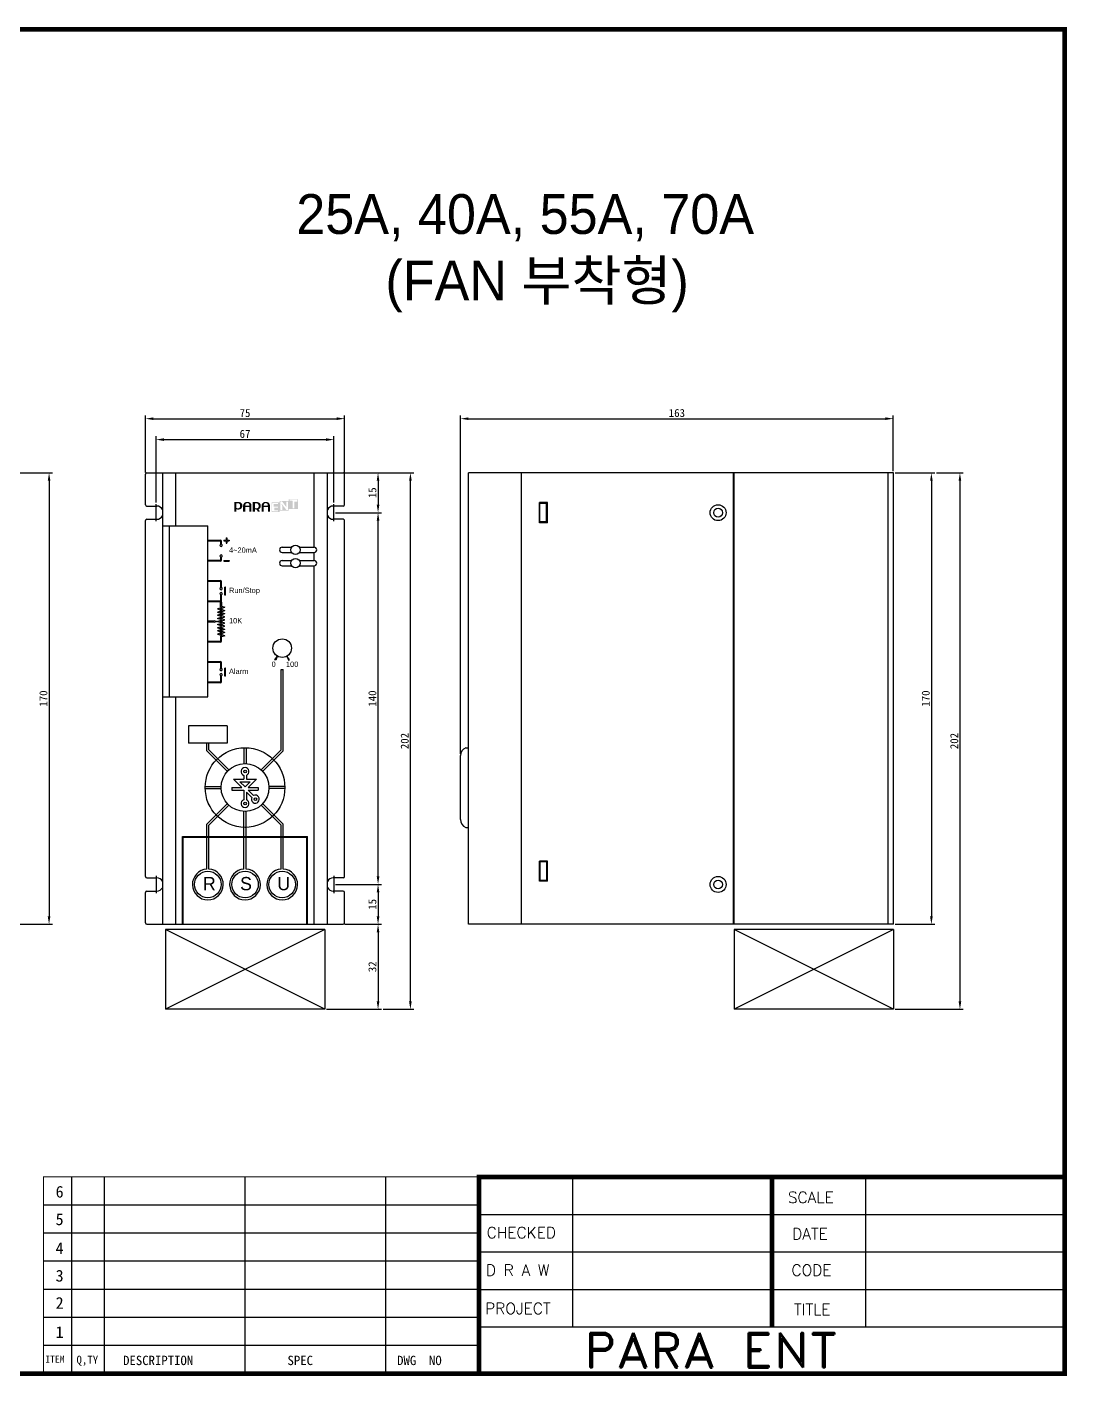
# Model space of a CAD drawing. Header units: millimetres. Extents: x 1726 to 2451, y 843 to 1351.
# Drawn here: x 2059 to 2451, y 843 to 1351 of the extents above; entities that cross this region are included whole.
import ezdxf

# ---------------------------------------------------------------- set-up
doc = ezdxf.new("R2010")
doc.units = ezdxf.units.MM
doc.layers.add('방열판', color=7, linetype='Continuous')
doc.layers.add('팬', color=7, linetype='Continuous')
doc.styles.add('ROMAND', font='romand', dxfattribs={"width": 1.1, "height": 8})
doc.styles.add('ROMANS', font='romans', dxfattribs={"height": 3})
doc.dimstyles.new('ISO-25', dxfattribs={"dimtxt": 3, "dimasz": 3, "dimexe": 1.25, "dimexo": 0.625, "dimtad": 1, "dimdec": 3, "dimtxsty": 'Standard', "dimcen": 2.5, "dimclrd": 6, "dimclre": 6, "dimclrt": 1, "dimazin": 0, "dimtfac": 1, "dimtdec": 3, "dimtmove": 0, "dimatfit": 3, "dimfxl": 1.25, "dimarcsym": 0})

# ---------------------------------------------------------------- blocks, each defined once
blk = doc.blocks.new('*D7')
at = {"color": 6, "lineweight": -2, "transparency": 16777216}
for p, q in [((2053.86, 1183.01), (2068.81, 1183.01)), ((2067.56, 1180.01), (2067.56, 1016.01)), ((2053.86, 1013.01), (2068.81, 1013.01))]:
    blk.add_line(p, q, dxfattribs=at)
at = {"color": 6, "transparency": 16777216}
for points in [[(2067.06, 1180.01), (2068.06, 1180.01), (2067.56, 1183.01)], [(2067.06, 1016.01), (2068.06, 1016.01), (2067.56, 1013.01)]]:
    blk.add_solid(points, dxfattribs=at)
at = {"layer": 'Defpoints', "color": 0, "transparency": 16777216}
for p in [(2053.23, 1183.01), (2053.23, 1013.01), (2067.56, 1013.01)]:
    blk.add_point(p, dxfattribs=at)
at = {"color": 1, "transparency": 16777216, "insert": (2065.44, 1098.01), "char_height": 3, "attachment_point": 5, "rotation": 90}
blk.add_mtext('170', dxfattribs=at)
blk = doc.blocks.new('*D28')
at = {"color": 6, "lineweight": -2, "transparency": 16777216}
for p, q in [((2107.85, 1171.89), (2107.85, 1196.78)), ((2110.85, 1195.53), (2171.85, 1195.53)), ((2174.85, 1171.89), (2174.85, 1196.78))]:
    blk.add_line(p, q, dxfattribs=at)
at = {"color": 6, "transparency": 16777216}
for points in [[(2110.85, 1196.03), (2110.85, 1195.03), (2107.85, 1195.53)], [(2171.85, 1196.03), (2171.85, 1195.03), (2174.85, 1195.53)]]:
    blk.add_solid(points, dxfattribs=at)
at = {"layer": 'Defpoints', "color": 0, "transparency": 16777216}
for p in [(2174.85, 1195.53), (2107.85, 1171.26), (2174.85, 1171.26)]:
    blk.add_point(p, dxfattribs=at)
at = {"color": 1, "transparency": 16777216, "insert": (2141.35, 1197.66), "char_height": 3, "attachment_point": 5}
blk.add_mtext('67', dxfattribs=at)
blk = doc.blocks.new('*D29')
at = {"color": 6, "lineweight": -2, "transparency": 16777216}
for p, q in [((2103.85, 1183.14), (2103.85, 1204.66)), ((2178.85, 1183.14), (2178.85, 1204.66)), ((2106.85, 1203.41), (2175.85, 1203.41))]:
    blk.add_line(p, q, dxfattribs=at)
at = {"color": 6, "transparency": 16777216}
for points in [[(2106.85, 1203.91), (2106.85, 1202.91), (2103.85, 1203.41)], [(2175.85, 1203.91), (2175.85, 1202.91), (2178.85, 1203.41)]]:
    blk.add_solid(points, dxfattribs=at)
at = {"layer": 'Defpoints', "color": 0, "transparency": 16777216}
for p in [(2178.85, 1203.41), (2103.85, 1182.51), (2178.85, 1182.51)]:
    blk.add_point(p, dxfattribs=at)
at = {"color": 1, "transparency": 16777216, "insert": (2141.35, 1205.53), "char_height": 3, "attachment_point": 5}
blk.add_mtext('75', dxfattribs=at)
blk = doc.blocks.new('*D30')
at = {"color": 6, "lineweight": -2, "transparency": 16777216}
for p, q in [((2222.47, 1077.14), (2222.47, 1204.66)), ((2385.47, 1183.64), (2385.47, 1204.66)), ((2225.47, 1203.41), (2382.47, 1203.41))]:
    blk.add_line(p, q, dxfattribs=at)
at = {"color": 6, "transparency": 16777216}
for points in [[(2225.47, 1203.91), (2225.47, 1202.91), (2222.47, 1203.41)], [(2382.47, 1203.91), (2382.47, 1202.91), (2385.47, 1203.41)]]:
    blk.add_solid(points, dxfattribs=at)
at = {"layer": 'Defpoints', "color": 0, "transparency": 16777216}
for p in [(2385.47, 1203.41), (2385.47, 1183.01), (2222.47, 1076.51)]:
    blk.add_point(p, dxfattribs=at)
at = {"color": 1, "transparency": 16777216, "insert": (2303.97, 1205.53), "char_height": 3, "attachment_point": 5}
blk.add_mtext('163', dxfattribs=at)
blk = doc.blocks.new('*D27')
at = {"color": 6, "lineweight": -2, "transparency": 16777216}
for p, q in [((2175.48, 1168.01), (2192.69, 1168.01)), ((2191.44, 1031.01), (2191.44, 1165.01)), ((2175.48, 1028.01), (2192.69, 1028.01))]:
    blk.add_line(p, q, dxfattribs=at)
at = {"color": 6, "transparency": 16777216}
for points in [[(2190.94, 1165.01), (2191.94, 1165.01), (2191.44, 1168.01)], [(2190.94, 1031.01), (2191.94, 1031.01), (2191.44, 1028.01)]]:
    blk.add_solid(points, dxfattribs=at)
at = {"layer": 'Defpoints', "color": 0, "transparency": 16777216}
for p in [(2174.85, 1168.01), (2191.44, 1168.01), (2174.85, 1028.01)]:
    blk.add_point(p, dxfattribs=at)
at = {"color": 1, "transparency": 16777216, "insert": (2189.32, 1098.01), "char_height": 3, "attachment_point": 5, "rotation": 90}
blk.add_mtext('140', dxfattribs=at)
blk = doc.blocks.new('*D31')
at = {"color": 6, "lineweight": -2, "transparency": 16777216}
for p, q in [((2178.98, 1183.01), (2204.87, 1183.01)), ((2203.62, 984.01), (2203.62, 1180.01)), ((2193.32, 981.01), (2204.87, 981.01))]:
    blk.add_line(p, q, dxfattribs=at)
at = {"color": 6, "transparency": 16777216}
for points in [[(2203.12, 1180.01), (2204.12, 1180.01), (2203.62, 1183.01)], [(2203.12, 984.01), (2204.12, 984.01), (2203.62, 981.01)]]:
    blk.add_solid(points, dxfattribs=at)
at = {"layer": 'Defpoints', "color": 0, "transparency": 16777216}
for p in [(2178.35, 1183.01), (2203.62, 1183.01), (2192.69, 981.01)]:
    blk.add_point(p, dxfattribs=at)
at = {"color": 1, "transparency": 16777216, "insert": (2201.49, 1082.01), "char_height": 3, "attachment_point": 5, "rotation": 90}
blk.add_mtext('202', dxfattribs=at)
blk = doc.blocks.new('*D32')
at = {"color": 6, "lineweight": -2, "transparency": 16777216}
for p, q in [((2178.98, 1183.01), (2192.69, 1183.01)), ((2191.44, 1180.01), (2191.44, 1171.01)), ((2175.48, 1168.01), (2192.69, 1168.01))]:
    blk.add_line(p, q, dxfattribs=at)
at = {"color": 6, "transparency": 16777216}
for points in [[(2190.94, 1180.01), (2191.94, 1180.01), (2191.44, 1183.01)], [(2190.94, 1171.01), (2191.94, 1171.01), (2191.44, 1168.01)]]:
    blk.add_solid(points, dxfattribs=at)
at = {"layer": 'Defpoints', "color": 0, "transparency": 16777216}
for p in [(2178.35, 1183.01), (2174.85, 1168.01), (2191.44, 1168.01)]:
    blk.add_point(p, dxfattribs=at)
at = {"color": 1, "transparency": 16777216, "insert": (2189.32, 1175.51), "char_height": 3, "attachment_point": 5, "rotation": 90}
blk.add_mtext('15', dxfattribs=at)
blk = doc.blocks.new('*D33')
at = {"color": 6, "lineweight": -2, "transparency": 16777216}
for p, q in [((2175.48, 1028.01), (2192.69, 1028.01)), ((2191.44, 1025.01), (2191.44, 1016.01)), ((2178.98, 1013.01), (2192.69, 1013.01))]:
    blk.add_line(p, q, dxfattribs=at)
at = {"color": 6, "transparency": 16777216}
for points in [[(2190.94, 1025.01), (2191.94, 1025.01), (2191.44, 1028.01)], [(2190.94, 1016.01), (2191.94, 1016.01), (2191.44, 1013.01)]]:
    blk.add_solid(points, dxfattribs=at)
at = {"layer": 'Defpoints', "color": 0, "transparency": 16777216}
for p in [(2174.85, 1028.01), (2178.35, 1013.01), (2191.44, 1013.01)]:
    blk.add_point(p, dxfattribs=at)
at = {"color": 1, "transparency": 16777216, "insert": (2189.32, 1020.51), "char_height": 3, "attachment_point": 5, "rotation": 90}
blk.add_mtext('15', dxfattribs=at)
blk = doc.blocks.new('*D34')
at = {"color": 6, "lineweight": -2, "transparency": 16777216}
for p, q in [((2386.1, 1183.01), (2401.05, 1183.01)), ((2399.8, 1180.01), (2399.8, 1016.01)), ((2386.1, 1013.01), (2401.05, 1013.01))]:
    blk.add_line(p, q, dxfattribs=at)
at = {"color": 6, "transparency": 16777216}
for points in [[(2399.3, 1180.01), (2400.3, 1180.01), (2399.8, 1183.01)], [(2399.3, 1016.01), (2400.3, 1016.01), (2399.8, 1013.01)]]:
    blk.add_solid(points, dxfattribs=at)
at = {"layer": 'Defpoints', "color": 0, "transparency": 16777216}
for p in [(2385.47, 1183.01), (2385.47, 1013.01), (2399.8, 1013.01)]:
    blk.add_point(p, dxfattribs=at)
at = {"color": 1, "transparency": 16777216, "insert": (2397.68, 1098.01), "char_height": 3, "attachment_point": 5, "rotation": 90}
blk.add_mtext('170', dxfattribs=at)
blk = doc.blocks.new('*D51')
at = {"color": 6, "lineweight": -2, "transparency": 16777216}
for p, q in [((2178.98, 1013.01), (2192.69, 1013.01)), ((2191.44, 1010.01), (2191.44, 984.01)), ((2171.98, 981.01), (2192.69, 981.01))]:
    blk.add_line(p, q, dxfattribs=at)
at = {"color": 6, "transparency": 16777216}
for points in [[(2190.94, 1010.01), (2191.94, 1010.01), (2191.44, 1013.01)], [(2190.94, 984.01), (2191.94, 984.01), (2191.44, 981.01)]]:
    blk.add_solid(points, dxfattribs=at)
at = {"layer": 'Defpoints', "color": 0, "transparency": 16777216}
for p in [(2178.35, 1013.01), (2171.35, 981.01), (2191.44, 981.01)]:
    blk.add_point(p, dxfattribs=at)
at = {"color": 1, "transparency": 16777216, "insert": (2189.32, 997.01), "char_height": 3, "attachment_point": 5, "rotation": 90}
blk.add_mtext('32', dxfattribs=at)
blk = doc.blocks.new('*D52')
at = {"color": 6, "lineweight": -2, "transparency": 16777216}
for p, q in [((2401.68, 1183.01), (2411.8, 1183.01)), ((2410.55, 1180.01), (2410.55, 984.01)), ((2386.1, 981.01), (2411.8, 981.01))]:
    blk.add_line(p, q, dxfattribs=at)
at = {"color": 6, "transparency": 16777216}
for points in [[(2410.05, 1180.01), (2411.05, 1180.01), (2410.55, 1183.01)], [(2410.05, 984.01), (2411.05, 984.01), (2410.55, 981.01)]]:
    blk.add_solid(points, dxfattribs=at)
at = {"layer": 'Defpoints', "color": 0, "transparency": 16777216}
for p in [(2401.05, 1183.01), (2385.47, 981.01), (2410.55, 981.01)]:
    blk.add_point(p, dxfattribs=at)
at = {"color": 1, "transparency": 16777216, "insert": (2408.42, 1082.01), "char_height": 3, "attachment_point": 5, "rotation": 90}
blk.add_mtext('202', dxfattribs=at)

msp = doc.modelspace()

# ---------------------------------------------------------------- hatches: boundary and pattern name
h = msp.add_hatch(color=0)
edge = h.paths.add_edge_path()
edge.add_spline(control_points=[(2139.3251, 1169.911), (2139.1902, 1169.7594), (2138.9905, 1169.6574), (2138.6819, 1169.6574), (2138.6098, 1169.6574), (2138.5055, 1169.6662), (2138.3743, 1169.6951), (2138.2424, 1169.7242), (2138.1722, 1169.7935), (2138.1393, 1169.8264), (2138.1393, 1169.8754), (2138.1393, 1171.4394), (2138.1393, 1171.5323), (2138.2257, 1171.5323), (2138.7176, 1171.5323), (2138.7176, 1171.5323), (2139.0007, 1171.5323), (2139.1877, 1171.4539), (2139.3234, 1171.2992), (2139.4652, 1171.1377), (2139.5088, 1170.8687), (2139.5088, 1170.6325), (2139.5088, 1170.3931), (2139.4637, 1170.0668), (2139.3251, 1169.911)], knot_values=[0, 0, 0, 0, 1, 1, 1, 2, 2, 2, 3, 3, 3, 4, 4, 4, 5, 5, 5, 6, 6, 6, 7, 7, 7, 8, 8, 8, 8], degree=3, periodic=0)
edge = h.paths.add_edge_path(flags=16)
edge.add_spline(control_points=[(2138.7438, 1172.0189), (2138.7438, 1172.0189), (2137.4183, 1172.0189), (2137.4183, 1172.0189), (2137.4183, 1172.0189), (2137.2923, 1172.0189), (2137.2923, 1172.0189), (2137.2923, 1172.0189), (2137.2923, 1168.4095), (2137.2923, 1168.4095), (2137.2923, 1168.4095), (2138.1393, 1168.4095), (2138.1393, 1168.4095), (2138.1393, 1168.4095), (2138.1393, 1169.1626), (2138.1393, 1169.2819), (2138.2221, 1169.2533), (2138.3325, 1169.1958), (2138.7171, 1169.1841), (2139.124, 1169.1718), (2139.7158, 1169.3056), (2139.9747, 1169.622), (2140.2276, 1169.9309), (2140.3558, 1170.2693), (2140.3558, 1170.6276), (2140.3558, 1171.0497), (2140.2116, 1171.4078), (2139.9272, 1171.6918), (2139.6429, 1171.9758), (2139.2447, 1172.0189), (2138.7438, 1172.0189)], knot_values=[0, 0, 0, 0, 1, 1, 1, 2, 2, 2, 3, 3, 3, 4, 4, 4, 5, 5, 5, 6, 6, 6, 7, 7, 7, 8, 8, 8, 9, 9, 9, 10, 10, 10, 10], degree=3, periodic=0)
h = msp.add_hatch(color=0)
edge = h.paths.add_edge_path()
edge.add_spline(control_points=[(2142.9915, 1170.6739), (2142.8969, 1170.6739), (2141.4435, 1170.6739), (2141.4362, 1170.6739), (2141.4362, 1170.674), (2141.4362, 1170.6889), (2141.4362, 1170.6889), (2141.4362, 1170.8883), (2141.4925, 1171.2345), (2141.6158, 1171.3755), (2141.7275, 1171.5034), (2141.935, 1171.6186), (2142.2015, 1171.6186), (2142.4678, 1171.6186), (2142.6534, 1171.534), (2142.7868, 1171.4006), (2142.9191, 1171.2683), (2142.9915, 1170.888), (2142.9915, 1170.6885), (2142.9915, 1170.6885), (2142.9915, 1170.679), (2142.9915, 1170.6739)], knot_values=[0, 0, 0, 0, 1, 1, 1, 2, 2, 2, 3, 3, 3, 4, 4, 4, 5, 5, 5, 6, 6, 6, 7, 7, 7, 7], degree=3, periodic=0)
edge = h.paths.add_edge_path(flags=16)
edge.add_spline(control_points=[(2142.2014, 1172.0548), (2141.623, 1172.0548), (2141.2543, 1171.9064), (2141.006, 1171.6136), (2140.7629, 1171.3271), (2140.6397, 1171.0831), (2140.6397, 1170.7392), (2140.6397, 1170.7392), (2140.6397, 1168.4095), (2140.6397, 1168.4095), (2140.6397, 1168.4095), (2141.4362, 1168.4095), (2141.4362, 1168.4095), (2141.4362, 1168.4095), (2141.4362, 1169.5016), (2141.4362, 1170.2123), (2141.4435, 1170.2123), (2142.8969, 1170.2123), (2142.9915, 1170.2123), (2142.9915, 1170.1171), (2142.9915, 1168.4095), (2142.9915, 1168.4095), (2142.9915, 1168.4095), (2143.788, 1168.4095), (2143.788, 1168.4095), (2143.788, 1168.4095), (2143.788, 1170.7392), (2143.788, 1170.7392), (2143.788, 1171.083), (2143.6648, 1171.327), (2143.4216, 1171.6137), (2143.1733, 1171.9064), (2142.7795, 1172.0548), (2142.2014, 1172.0548)], knot_values=[0, 0, 0, 0, 1, 1, 1, 2, 2, 2, 3, 3, 3, 4, 4, 4, 5, 5, 5, 6, 6, 6, 7, 7, 7, 8, 8, 8, 9, 9, 9, 10, 10, 10, 11, 11, 11, 11], degree=3, periodic=0)
h = msp.add_hatch(color=0)
edge = h.paths.add_edge_path()
edge.add_spline(control_points=[(2146.2581, 1169.8768), (2146.0923, 1169.7241), (2145.8913, 1169.6467), (2145.6111, 1169.6467), (2145.5339, 1169.6467), (2145.4342, 1169.6588), (2145.3402, 1169.6911), (2145.2535, 1169.721), (2145.082, 1169.8123), (2145.0582, 1169.8361), (2145.0582, 1169.8879), (2145.0582, 1171.4649), (2145.0582, 1171.5575), (2145.1446, 1171.5575), (2145.687, 1171.5575), (2145.687, 1171.5575), (2145.9376, 1171.5575), (2146.0855, 1171.4283), (2146.2429, 1171.2664), (2146.4012, 1171.1034), (2146.4782, 1170.8393), (2146.4782, 1170.6145), (2146.4782, 1170.372), (2146.4231, 1170.029), (2146.2581, 1169.8768)], knot_values=[0, 0, 0, 0, 1, 1, 1, 2, 2, 2, 3, 3, 3, 4, 4, 4, 5, 5, 5, 6, 6, 6, 7, 7, 7, 8, 8, 8, 8], degree=3, periodic=0)
edge = h.paths.add_edge_path(flags=16)
edge.add_spline(control_points=[(2145.7131, 1172.0189), (2145.7131, 1172.0189), (2144.3877, 1172.0189), (2144.3877, 1172.0189), (2144.3877, 1172.0189), (2144.2617, 1172.0189), (2144.2617, 1172.0189), (2144.2617, 1172.0189), (2144.2617, 1168.4095), (2144.2617, 1168.4095), (2144.2617, 1168.4095), (2145.0582, 1168.4095), (2145.0582, 1168.4095), (2145.0582, 1168.4095), (2145.0582, 1169.1944), (2145.0582, 1169.3112), (2145.1472, 1169.2833), (2145.2324, 1169.2605), (2145.3092, 1169.2476), (2145.3107, 1169.2474), (2145.559, 1169.2142), (2145.6205, 1169.206), (2145.752, 1169.1159), (2145.8591, 1168.935), (2145.9374, 1168.8163), (2146.0214, 1168.689), (2146.1187, 1168.4095), (2146.1187, 1168.4095), (2146.1187, 1168.4095), (2146.8809, 1168.4095), (2146.8809, 1168.4095), (2146.8809, 1168.4095), (2146.7751, 1168.8323), (2146.6705, 1168.9988), (2146.6066, 1169.1004), (2146.5148, 1169.2003), (2146.4025, 1169.3019), (2146.6349, 1169.4024), (2146.8581, 1169.5443), (2147.0133, 1169.7292), (2147.2202, 1169.9756), (2147.2999, 1170.2714), (2147.2999, 1170.6084), (2147.2999, 1171.0642), (2147.1766, 1171.3337), (2146.8836, 1171.6083), (2146.593, 1171.8808), (2146.1992, 1172.0189), (2145.7131, 1172.0189)], knot_values=[0, 0, 0, 0, 1, 1, 1, 2, 2, 2, 3, 3, 3, 4, 4, 4, 5, 5, 5, 6, 6, 6, 7, 7, 7, 8, 8, 8, 9, 9, 9, 10, 10, 10, 11, 11, 11, 12, 12, 12, 13, 13, 13, 14, 14, 14, 15, 15, 15, 16, 16, 16, 16], degree=3, periodic=0)
h = msp.add_hatch(color=0)
edge = h.paths.add_edge_path()
edge.add_spline(control_points=[(2149.9408, 1170.6739), (2149.8462, 1170.6739), (2148.3928, 1170.6739), (2148.3855, 1170.6739), (2148.3855, 1170.674), (2148.3855, 1170.6889), (2148.3855, 1170.6889), (2148.3855, 1170.8883), (2148.4418, 1171.2345), (2148.5651, 1171.3755), (2148.6768, 1171.5034), (2148.8843, 1171.6186), (2149.1508, 1171.6186), (2149.4171, 1171.6186), (2149.6027, 1171.534), (2149.7361, 1171.4006), (2149.8684, 1171.2683), (2149.9408, 1170.888), (2149.9408, 1170.6885), (2149.9408, 1170.6885), (2149.9408, 1170.679), (2149.9408, 1170.6739)], knot_values=[0, 0, 0, 0, 1, 1, 1, 2, 2, 2, 3, 3, 3, 4, 4, 4, 5, 5, 5, 6, 6, 6, 7, 7, 7, 7], degree=3, periodic=0)
edge = h.paths.add_edge_path(flags=16)
edge.add_spline(control_points=[(2149.1507, 1172.0548), (2148.5723, 1172.0548), (2148.2036, 1171.9064), (2147.9553, 1171.6136), (2147.7122, 1171.3271), (2147.589, 1171.0831), (2147.589, 1170.7392), (2147.589, 1170.7392), (2147.589, 1168.4095), (2147.589, 1168.4095), (2147.589, 1168.4095), (2148.3855, 1168.4095), (2148.3855, 1168.4095), (2148.3855, 1168.4095), (2148.3855, 1169.5016), (2148.3855, 1170.2123), (2148.3928, 1170.2123), (2149.8462, 1170.2123), (2149.9408, 1170.2123), (2149.9408, 1170.1171), (2149.9408, 1168.4095), (2149.9408, 1168.4095), (2149.9408, 1168.4095), (2150.7374, 1168.4095), (2150.7374, 1168.4095), (2150.7374, 1168.4095), (2150.7374, 1170.7392), (2150.7374, 1170.7392), (2150.7374, 1171.083), (2150.6141, 1171.327), (2150.3709, 1171.6137), (2150.1226, 1171.9064), (2149.7288, 1172.0548), (2149.1507, 1172.0548)], knot_values=[0, 0, 0, 0, 1, 1, 1, 2, 2, 2, 3, 3, 3, 4, 4, 4, 5, 5, 5, 6, 6, 6, 7, 7, 7, 8, 8, 8, 9, 9, 9, 10, 10, 10, 11, 11, 11, 11], degree=3, periodic=0)
h = msp.add_hatch(color=3)
edge = h.paths.add_edge_path()
edge.add_spline(control_points=[(2161.0081, 1172.1028), (2161.0081, 1172.1028), (2159.9028, 1172.1028), (2159.9028, 1172.1028), (2159.9028, 1172.1028), (2159.8975, 1169.6631), (2159.8975, 1169.6631), (2159.8975, 1169.6631), (2159.236, 1169.6631), (2159.236, 1169.6631), (2159.236, 1169.6631), (2159.2299, 1172.473), (2159.2299, 1172.473), (2159.2299, 1172.473), (2158.1314, 1172.4791), (2158.1314, 1172.4791), (2158.1314, 1172.4791), (2158.1314, 1172.8796), (2158.1314, 1172.8796), (2158.1314, 1172.8796), (2161.0081, 1172.8796), (2161.0081, 1172.8796), (2161.0081, 1172.8796), (2161.0081, 1172.1028), (2161.0081, 1172.1028)], knot_values=[0, 0, 0, 0, 1, 1, 1, 2, 2, 2, 3, 3, 3, 4, 4, 4, 5, 5, 5, 6, 6, 6, 7, 7, 7, 8, 8, 8, 8], degree=3, periodic=0)
edge = h.paths.add_edge_path()
edge.add_spline(control_points=[(2157.5244, 1169.032), (2157.5244, 1169.032), (2156.9479, 1169.026), (2156.9479, 1169.026), (2156.9479, 1169.026), (2155.2062, 1171.2622), (2155.2062, 1171.2622), (2155.2062, 1171.2622), (2155.2052, 1170.8518), (2155.2052, 1170.8518), (2155.2052, 1170.8518), (2155.4124, 1170.5978), (2155.4124, 1170.5978), (2155.4124, 1170.5978), (2155.4185, 1169.032), (2155.4185, 1169.032), (2155.4185, 1169.032), (2154.8816, 1169.032), (2154.8816, 1169.032), (2154.743, 1169.032), (2154.6296, 1169.1454), (2154.6296, 1169.2841), (2154.6296, 1169.2841), (2154.6296, 1172.0106), (2154.6296, 1172.0106), (2154.6296, 1172.1492), (2154.743, 1172.2626), (2154.8816, 1172.2626), (2154.8816, 1172.2626), (2155.285, 1172.2626), (2155.285, 1172.2626), (2155.285, 1172.2626), (2156.9585, 1170.0415), (2156.9585, 1170.0415), (2156.9585, 1170.0415), (2156.9539, 1172.2121), (2156.9539, 1172.2121), (2156.9539, 1172.2121), (2157.5244, 1172.2121), (2157.5244, 1172.2121), (2157.5244, 1172.2121), (2157.5244, 1169.032), (2157.5244, 1169.032)], knot_values=[0, 0, 0, 0, 1, 1, 1, 2, 2, 2, 3, 3, 3, 4, 4, 4, 5, 5, 5, 6, 6, 6, 7, 7, 7, 8, 8, 8, 9, 9, 9, 10, 10, 10, 11, 11, 11, 12, 12, 12, 13, 13, 13, 14, 14, 14, 14], degree=3, periodic=0)
edge = h.paths.add_edge_path()
edge.add_spline(control_points=[(2153.7668, 1171.2238), (2153.7668, 1171.2238), (2152.1507, 1171.2238), (2152.1507, 1171.2238), (2152.1507, 1171.1965), (2152.1507, 1170.2695), (2152.1507, 1170.2423), (2152.1507, 1170.2423), (2153.7668, 1170.2423), (2153.7668, 1170.2423), (2153.7668, 1170.2423), (2153.7668, 1169.847), (2153.7668, 1169.847), (2153.7668, 1169.847), (2152.4187, 1169.847), (2152.4187, 1169.847), (2152.4187, 1169.8188), (2152.4187, 1168.8733), (2152.4187, 1168.8733), (2152.4422, 1168.8733), (2153.7668, 1168.8733), (2153.7668, 1168.8733), (2153.7668, 1168.8733), (2153.7668, 1168.4741), (2153.7668, 1168.4741), (2153.7668, 1168.4741), (2151.7698, 1168.4741), (2151.7698, 1168.4741), (2151.6311, 1168.4741), (2151.5178, 1168.5875), (2151.5178, 1168.7261), (2151.5178, 1168.7261), (2151.5178, 1171.367), (2151.5178, 1171.367), (2151.5178, 1171.5056), (2151.6311, 1171.619), (2151.7698, 1171.619), (2151.7698, 1171.619), (2153.7668, 1171.619), (2153.7668, 1171.619), (2153.7668, 1171.619), (2153.7668, 1171.2238), (2153.7668, 1171.2238)], knot_values=[0, 0, 0, 0, 1, 1, 1, 2, 2, 2, 3, 3, 3, 4, 4, 4, 5, 5, 5, 6, 6, 6, 7, 7, 7, 8, 8, 8, 9, 9, 9, 10, 10, 10, 11, 11, 11, 12, 12, 12, 13, 13, 13, 14, 14, 14, 14], degree=3, periodic=0)
edge = h.paths.add_edge_path(flags=16)
edge.add_spline(control_points=[(2157.7567, 1173.0139), (2157.7567, 1173.0139), (2157.7567, 1172.4035), (2157.7567, 1172.4035), (2157.7567, 1172.4035), (2154.4175, 1172.4035), (2154.4175, 1172.4035), (2154.4175, 1172.4035), (2154.4175, 1171.9055), (2154.4175, 1171.9055), (2154.4175, 1171.9055), (2151.354, 1171.9055), (2151.354, 1171.9055), (2151.354, 1171.9055), (2151.354, 1168.2108), (2151.354, 1168.2108), (2151.354, 1168.2108), (2154.4175, 1168.2108), (2154.4175, 1168.2108), (2154.4175, 1168.2108), (2154.4175, 1168.7087), (2154.4175, 1168.7087), (2154.4175, 1168.7087), (2157.7567, 1168.7087), (2157.7567, 1168.7087), (2157.7567, 1168.7087), (2157.7567, 1169.4134), (2157.7567, 1169.4134), (2157.7567, 1169.4134), (2161.3502, 1169.4134), (2161.3502, 1169.4134), (2161.3502, 1169.4134), (2161.3502, 1173.0139), (2161.3502, 1173.0139), (2161.3502, 1173.0139), (2157.7567, 1173.0139), (2157.7567, 1173.0139)], knot_values=[0, 0, 0, 0, 1, 1, 1, 2, 2, 2, 3, 3, 3, 4, 4, 4, 5, 5, 5, 6, 6, 6, 7, 7, 7, 8, 8, 8, 9, 9, 9, 10, 10, 10, 11, 11, 11, 12, 12, 12, 12], degree=3, periodic=0)

# ---------------------------------------------------------------- linework, layer by layer
for p, q in [((2103.852, 1171.0114), (2103.852, 1182.5114)), ((2104.352, 1183.0114), (2178.3519, 1183.0114)), ((2110.352, 1013.0114), (2110.352, 1183.0114)), ((2110.352, 1183.0114), (2172.3519, 1183.0114)), ((2115.352, 1163.0114), (2115.352, 1183.0114)), ((2167.3519, 1155.0114), (2167.3519, 1183.0114)), ((2172.3519, 1013.0114), (2172.3519, 1183.0114)), ((2178.8519, 1171.0114), (2178.8519, 1182.5114)), ((2225.4749, 1013.0114), (2225.4749, 1183.0114)), ((2245.4749, 1183.0114), (2225.4749, 1183.0114)), ((2245.4749, 1013.0114), (2245.4749, 1183.0114)), ((2385.4749, 1183.0114), (2245.4749, 1183.0114)), ((2245.4749, 1013.0114), (2245.4749, 1183.0114)), ((2245.4749, 1013.0114), (2245.4749, 1183.0114)), ((2325.2749, 1013.0114), (2325.2749, 1183.0114)), ((2325.4749, 1013.0114), (2325.4749, 1183.0114)), ((2383.4749, 1013.0114), (2383.4749, 1183.0114)), ((2385.4749, 1013.0114), (2385.4749, 1183.0114)), ((2107.852, 1164.7614), (2107.852, 1171.2614)), ((2174.8519, 1164.7614), (2174.8519, 1171.2614)), ((2252.2749, 1164.2114), (2252.2749, 1171.8114)), ((2255.2749, 1171.8114), (2252.2749, 1171.8114)), ((2254.8749, 1171.5114), (2252.2749, 1171.5114)), ((2252.3749, 1164.5114), (2252.3749, 1171.5114)), ((2254.8749, 1164.5114), (2254.8749, 1171.5114)), ((2255.2749, 1164.2114), (2255.2749, 1171.8114)), ((2103.852, 1031.0114), (2103.852, 1165.0114)), ((2178.8519, 1031.0114), (2178.8519, 1165.0114)), ((2254.8749, 1164.5114), (2252.2749, 1164.5114)), ((2255.2749, 1164.2114), (2252.2749, 1164.2114)), ((2110.352, 1163.0114), (2127.352, 1163.0114)), ((2112.852, 1098.7114), (2112.852, 1163.0114)), ((2127.352, 1098.7114), (2127.352, 1163.0114)), ((2134.2017, 1158.5114), (2134.2017, 1157.6614)), ((2134.2017, 1158.5114), (2134.5017, 1158.5114)), ((2134.5017, 1158.5114), (2134.5017, 1157.6614)), ((2325.2749, 1162.0114), (2325.2749, 1070.0114)), ((2127.352, 1157.7114), (2132.0522, 1157.7114)), ((2127.352, 1157.7114), (2127.352, 1157.3114)), ((2132.0522, 1157.3114), (2127.352, 1157.3114)), ((2132.1522, 1157.2114), (2132.1522, 1156.1045)), ((2132.5522, 1156.1045), (2132.5522, 1157.2114)), ((2133.3517, 1157.6614), (2134.2017, 1157.6614)), ((2133.3517, 1157.6614), (2133.3517, 1157.3614)), ((2133.3517, 1157.3614), (2134.2017, 1157.3614)), ((2134.2017, 1157.3614), (2134.2017, 1156.5114)), ((2134.2017, 1156.5114), (2134.5017, 1156.5114)), ((2134.5017, 1157.6614), (2135.3517, 1157.6614)), ((2134.5017, 1157.3614), (2135.3517, 1157.3614)), ((2134.5017, 1157.3614), (2134.5017, 1156.5114)), ((2135.3517, 1157.6614), (2135.3517, 1157.3614)), ((2155.3519, 1155.0114), (2158.9158, 1155.0114)), ((2161.788, 1155.0114), (2167.3519, 1155.0114)), ((2127.352, 1150.0914), (2132.0522, 1150.0914)), ((2132.0522, 1149.6914), (2127.352, 1149.6914)), ((2132.1522, 1151.2983), (2132.1522, 1150.1914)), ((2132.5522, 1150.1914), (2132.5522, 1151.2983)), ((2133.3517, 1150.0414), (2135.3517, 1150.0414)), ((2133.3517, 1150.0414), (2133.3517, 1149.7414)), ((2133.3517, 1149.7414), (2135.3517, 1149.7414)), ((2135.3517, 1150.0414), (2135.3517, 1149.7414)), ((2155.3519, 1153.0114), (2158.9158, 1153.0114)), ((2155.3519, 1150.0114), (2158.9158, 1150.0114)), ((2161.788, 1153.0114), (2167.3519, 1153.0114)), ((2161.788, 1150.0114), (2167.3519, 1150.0114)), ((2167.3519, 1150.0114), (2167.3519, 1153.0114)), ((2155.3519, 1148.0114), (2158.9158, 1148.0114)), ((2161.788, 1148.0114), (2167.3519, 1148.0114)), ((2167.3519, 1013.0114), (2167.3519, 1148.0114)), ((2127.352, 1142.4714), (2132.0522, 1142.4714)), ((2132.0522, 1142.0714), (2127.352, 1142.0714)), ((2132.1522, 1141.9714), (2132.1522, 1139.8645)), ((2132.5522, 1139.8645), (2132.5522, 1141.9714)), ((2133.7022, 1136.9616), (2133.7022, 1139.9616)), ((2134.0022, 1139.9616), (2133.7022, 1139.9616)), ((2134.0022, 1136.9616), (2134.0022, 1139.9616)), ((2127.352, 1134.8514), (2132.0522, 1134.8514)), ((2132.0522, 1134.4514), (2127.352, 1134.4514)), ((2132.1522, 1137.0583), (2132.1522, 1134.9514)), ((2132.1522, 1132.5617), (2132.1522, 1134.3514)), ((2132.5522, 1134.9514), (2132.5522, 1137.0583)), ((2132.5522, 1134.3514), (2132.5522, 1132.7842)), ((2134.0022, 1136.9616), (2133.7022, 1136.9616)), ((2130.9925, 1131.7822), (2132.6796, 1132.376)), ((2130.9925, 1131.7822), (2132.6796, 1131.1883)), ((2130.9925, 1130.5945), (2132.6796, 1131.1883)), ((2130.9925, 1130.5945), (2132.6796, 1130.0006)), ((2130.9925, 1129.4068), (2132.6796, 1130.0006)), ((2132.6796, 1128.8129), (2130.9925, 1129.4068)), ((2130.9925, 1128.2191), (2132.6796, 1128.8129)), ((2132.6796, 1127.6252), (2130.9925, 1128.2191)), ((2132.0248, 1131.7822), (2133.7119, 1132.376)), ((2132.0248, 1131.7822), (2133.7119, 1131.1883)), ((2132.0248, 1130.5945), (2133.7119, 1131.1883)), ((2132.0248, 1130.5945), (2133.7119, 1130.0006)), ((2132.0248, 1129.4068), (2133.7119, 1130.0006)), ((2133.7119, 1128.8129), (2132.0248, 1129.4068)), ((2132.0248, 1128.2191), (2133.7119, 1128.8129)), ((2133.7119, 1127.6252), (2132.0248, 1128.2191)), ((2132.1522, 1132.5617), (2132.6796, 1132.376)), ((2132.5522, 1132.7842), (2133.7119, 1132.376)), ((2127.352, 1127.2314), (2129.6517, 1127.2314)), ((2129.6517, 1126.8314), (2127.352, 1126.8314)), ((2129.6517, 1127.4314), (2130.8516, 1127.0314)), ((2129.6517, 1127.2314), (2129.6517, 1127.4314)), ((2130.8516, 1127.0314), (2129.6517, 1126.6314)), ((2129.6517, 1126.8314), (2129.6517, 1126.6314)), ((2130.9925, 1127.0314), (2132.6796, 1127.6252)), ((2132.6796, 1126.4376), (2130.9925, 1127.0314)), ((2130.9925, 1125.8437), (2132.6796, 1126.4376)), ((2132.6796, 1125.2499), (2130.9925, 1125.8437)), ((2130.9925, 1124.656), (2132.6796, 1125.2499)), ((2132.6796, 1124.0622), (2130.9925, 1124.656)), ((2132.6796, 1124.0622), (2130.9925, 1123.4683)), ((2132.6796, 1122.8745), (2130.9925, 1123.4683)), ((2132.6796, 1122.8745), (2130.9925, 1122.2806)), ((2132.0248, 1127.0314), (2133.7119, 1127.6252)), ((2133.7119, 1126.4376), (2132.0248, 1127.0314)), ((2132.0248, 1125.8437), (2133.7119, 1126.4376)), ((2133.7119, 1125.2499), (2132.0248, 1125.8437)), ((2132.0248, 1124.656), (2133.7119, 1125.2499)), ((2133.7119, 1124.0622), (2132.0248, 1124.656)), ((2133.7119, 1124.0622), (2132.0248, 1123.4683)), ((2133.7119, 1122.8745), (2132.0248, 1123.4683)), ((2133.7119, 1122.8745), (2132.0248, 1122.2806)), ((2127.352, 1119.6114), (2132.0522, 1119.6114)), ((2132.0522, 1119.2114), (2127.352, 1119.2114)), ((2132.6796, 1121.6868), (2130.9925, 1122.2806)), ((2133.7119, 1121.6868), (2132.0248, 1122.2806)), ((2132.6796, 1121.6868), (2132.1522, 1121.5011)), ((2132.1522, 1121.5011), (2132.1522, 1119.7114)), ((2133.7119, 1121.6868), (2132.5522, 1121.2786)), ((2132.5522, 1119.7114), (2132.5522, 1121.2786)), ((2152.5787, 1112.6081), (2153.5019, 1113.8071)), ((2152.9251, 1112.4081), (2152.5787, 1112.6081)), ((2153.5019, 1113.8071), (2152.9251, 1112.4081)), ((2158.1251, 1112.6081), (2157.2019, 1113.8071)), ((2157.2019, 1113.8071), (2157.7787, 1112.4081)), ((2157.7787, 1112.4081), (2158.1251, 1112.6081)), ((2127.352, 1111.9914), (2132.0522, 1111.9914)), ((2132.0522, 1111.5914), (2127.352, 1111.5914)), ((2132.1522, 1111.4914), (2132.1522, 1109.3845)), ((2132.5522, 1109.3845), (2132.5522, 1111.4914)), ((2133.7022, 1106.4816), (2133.7022, 1109.4816)), ((2134.0022, 1109.4816), (2133.7022, 1109.4816)), ((2133.7022, 1106.8865), (2133.7022, 1109.0767)), ((2134.0022, 1106.4816), (2134.0022, 1109.4816)), ((2154.9519, 1078.6772), (2154.9519, 1109.0114)), ((2154.9519, 1109.0114), (2155.7519, 1109.0114)), ((2155.7519, 1078.3458), (2155.7519, 1109.0114)), ((2127.352, 1104.3714), (2132.0522, 1104.3714)), ((2132.0522, 1103.9714), (2127.352, 1103.9714)), ((2132.1522, 1106.5783), (2132.1522, 1104.4714)), ((2132.5522, 1104.4714), (2132.5522, 1106.5783)), ((2134.0022, 1106.4816), (2133.7022, 1106.4816)), ((2110.352, 1098.7114), (2127.352, 1098.7114)), ((2115.352, 1013.0114), (2115.352, 1098.7114)), ((2126.952, 1078.3458), (2126.952, 1081.2614)), ((2126.952, 1078.3458), (2134.7115, 1070.5863)), ((2127.752, 1078.6772), (2127.752, 1081.2614)), ((2127.752, 1078.6772), (2135.2772, 1071.152)), ((2140.9518, 1079.5061), (2140.9518, 1073.5025)), ((2141.7518, 1079.5061), (2141.7518, 1073.5025)), ((2154.9519, 1078.6772), (2147.4267, 1071.152)), ((2155.7519, 1078.3458), (2147.9924, 1070.5863)), ((2224.4749, 1079.5114), (2225.4749, 1079.5114)), ((2222.4749, 1052.5114), (2222.4749, 1076.5114)), ((2137.0318, 1067.6244), (2140.8519, 1067.6244)), ((2137.0318, 1067.6244), (2140.1448, 1064.5114)), ((2140.8519, 1069.0972), (2140.8519, 1067.6244)), ((2141.8519, 1069.0972), (2141.8519, 1067.6244)), ((2141.8519, 1067.6244), (2145.6721, 1067.6244)), ((2145.6721, 1067.6244), (2142.559, 1064.5114)), ((2126.3599, 1064.911), (2132.3608, 1064.911)), ((2126.3599, 1064.111), (2132.3608, 1064.111)), ((2136.3519, 1064.5114), (2140.1448, 1064.5114)), ((2136.3519, 1064.5114), (2136.3519, 1063.5114)), ((2136.3519, 1063.5114), (2140.8519, 1063.5114)), ((2139.446, 1066.6244), (2143.2579, 1066.6244)), ((2139.446, 1066.6244), (2141.3519, 1064.7185)), ((2140.8519, 1063.5114), (2140.8519, 1059.9256)), ((2143.2579, 1066.6244), (2141.3519, 1064.7185)), ((2141.8519, 1062.8043), (2141.8519, 1059.9256)), ((2141.8519, 1062.8043), (2143.8875, 1060.7688)), ((2142.559, 1064.5114), (2146.3519, 1064.5114)), ((2142.559, 1063.5114), (2146.3519, 1063.5114)), ((2142.559, 1063.5114), (2144.5946, 1061.4759)), ((2146.3519, 1064.5114), (2146.3519, 1063.5114)), ((2156.3466, 1064.911), (2150.343, 1064.911)), ((2156.3466, 1064.111), (2150.343, 1064.111)), ((2325.2749, 1014.0114), (2325.2749, 1064.0114)), ((2126.952, 1050.677), (2134.7115, 1058.4365)), ((2127.752, 1050.3456), (2135.2772, 1057.8708)), ((2154.9519, 1050.3456), (2147.4267, 1057.8708)), ((2155.7519, 1050.677), (2147.9924, 1058.4365)), ((2140.9518, 1046.0114), (2140.9518, 1055.5203)), ((2141.7518, 1046.0114), (2141.7518, 1055.5203)), ((2126.952, 1046.0114), (2126.952, 1050.677)), ((2127.752, 1046.0114), (2127.752, 1050.3456)), ((2154.9519, 1046.0114), (2154.9519, 1050.3456)), ((2155.7519, 1046.0114), (2155.7519, 1050.677)), ((2224.4749, 1049.5114), (2225.4749, 1049.5114)), ((2117.8519, 1013.0114), (2117.8519, 1046.0114)), ((2117.8519, 1046.0114), (2164.8519, 1046.0114)), ((2118.0519, 1013.0114), (2118.0519, 1045.8114)), ((2118.0519, 1045.8114), (2164.6519, 1045.8114)), ((2126.952, 1033.7976), (2126.952, 1045.8114)), ((2127.752, 1033.7976), (2127.752, 1045.8114)), ((2140.9518, 1033.7976), (2140.9518, 1045.8114)), ((2141.7518, 1033.7976), (2141.7518, 1045.8114)), ((2154.9519, 1033.7976), (2154.9519, 1045.8114)), ((2155.7519, 1033.7976), (2155.7519, 1045.8114)), ((2164.6519, 1013.0114), (2164.6519, 1045.8114)), ((2164.8519, 1013.0114), (2164.8519, 1046.0114)), ((2252.2749, 1029.2114), (2252.2749, 1036.8114)), ((2255.2749, 1036.8114), (2252.2749, 1036.8114)), ((2254.8749, 1036.5114), (2252.2749, 1036.5114)), ((2252.3749, 1036.5114), (2252.3749, 1029.5114)), ((2254.8749, 1036.5114), (2254.8749, 1029.5114)), ((2255.2749, 1029.2114), (2255.2749, 1036.8114)), ((2107.852, 1031.2614), (2107.852, 1024.7614)), ((2174.8519, 1031.2614), (2174.8519, 1024.7614)), ((2254.8749, 1029.5114), (2252.2749, 1029.5114)), ((2255.2749, 1029.2114), (2252.2749, 1029.2114)), ((2103.852, 1013.5114), (2103.852, 1025.0114)), ((2178.8519, 1013.5114), (2178.8519, 1025.0114)), ((2104.352, 1013.0114), (2178.3519, 1013.0114)), ((2110.352, 1013.0114), (2172.3519, 1013.0114)), ((2245.4749, 1013.0114), (2225.4749, 1013.0114)), ((2385.4749, 1013.0114), (2245.4749, 1013.0114))]:
    msp.add_line(p, q)
at = {"linetype": 'Continuous'}
for p, q in [((2134.602, 1087.7614), (2120.102, 1087.7614)), ((2120.102, 1087.7614), (2120.102, 1081.2614)), ((2134.602, 1087.7614), (2134.602, 1081.2614)), ((2134.602, 1081.2614), (2120.102, 1081.2614))]:
    msp.add_line(p, q, dxfattribs=at)
at = {"color": 5}
for p, q in [((2076.0208, 917.8588), (2076.0208, 843.7708)), ((2088.3688, 917.8588), (2088.3688, 843.7708)), ((2141.2888, 917.8588), (2141.2888, 843.7708)), ((2194.2088, 917.8588), (2194.2088, 843.7708)), ((2264.7688, 861.4108), (2264.7688, 917.8588)), ((2375.0188, 917.8588), (2375.0188, 861.4108)), ((2229.4888, 907.2748), (2065.4368, 907.2748)), ((2229.4888, 903.7468), (2449.9888, 903.7468)), ((2229.4888, 896.6908), (2065.4368, 896.6908)), ((2229.4888, 889.6348), (2449.9888, 889.6348)), ((2229.4888, 886.1068), (2065.4368, 886.1068)), ((2229.4888, 875.5228), (2065.4368, 875.5228)), ((2229.4888, 875.5228), (2449.9888, 875.5228)), ((2229.4888, 864.9388), (2065.4368, 864.9388)), ((2229.4888, 861.4108), (2449.9888, 861.4108)), ((2229.4888, 854.3548), (2065.4368, 854.3548))]:
    msp.add_line(p, q, dxfattribs=at)
at = {"color": 5, "const_width": 1.764}
for points in [[(1726.7488, 843.7708), (2449.9888, 843.7708), (2449.9888, 1350.0388), (1726.7488, 1350.0388), (1726.7488, 843.7708)], [(2449.9888, 917.8588), (2229.4888, 917.8588), (2229.4888, 843.7708)], [(2339.7388, 917.8588), (2339.7388, 861.4108)]]:
    msp.add_lwpolyline(points, dxfattribs=at)
at = {"color": 5, "ltscale": 2, "const_width": 0.3528}
msp.add_lwpolyline([(2229.4888, 917.8588), (2065.4368, 917.8588), (2065.4368, 843.7708)], dxfattribs=at)
for centre, radius in [((2319.4749, 1168.0114), 3), ((2319.4749, 1168.0114), 1.65), ((2160.3519, 1154.0114), 1.75), ((2160.3519, 1149.0114), 1.75), ((2155.3519, 1117.0114), 3.5), ((2141.3519, 1064.5114), 15), ((2141.3519, 1064.5114), 9), ((2141.3519, 1070.5114), 0.5), ((2141.3519, 1058.5114), 0.5), ((2145.241, 1060.1223), 0.5), ((2127.352, 1028.0114), 5), ((2141.3519, 1028.0114), 5), ((2155.3519, 1028.0114), 5), ((2319.4749, 1028.0114), 3), ((2319.4749, 1028.0114), 1.65)]:
    msp.add_circle(centre, radius)
for centre, radius, start, end in [((2104.352, 1182.5114), 0.5, 90, 180), ((2178.3519, 1182.5114), 0.5, 0, 90), ((2104.352, 1171.0114), 0.5, 180, 270), ((2178.3519, 1171.0114), 0.5, 270, 360), ((2104.352, 1165.0114), 0.5, 90, 180), ((2178.3519, 1165.0114), 0.5, 0, 90), ((2132.3522, 1155.7014), 0.45, 116.39021, 63.60979), ((2132.0522, 1157.2114), 0.5, 0, 90), ((2132.0522, 1157.2114), 0.1, 0, 90), ((2155.3519, 1154.0114), 1, 90, 270), ((2167.3519, 1154.0114), 1, 270, 90), ((2132.3522, 1151.7014), 0.45, 296.39021, 243.60979), ((2132.0522, 1150.1914), 0.1, 270, 0), ((2132.0522, 1150.1914), 0.5, 270, 0), ((2155.3519, 1149.0114), 1, 90, 270), ((2167.3519, 1149.0114), 1, 270, 90), ((2132.3522, 1139.4614), 0.45, 116.39021, 63.60979), ((2132.0522, 1141.9714), 0.5, 0, 90), ((2132.0522, 1141.9714), 0.1, 0, 90), ((2132.3522, 1137.4614), 0.45, 296.39021, 243.60979), ((2132.0522, 1134.9514), 0.1, 270, 0), ((2132.0522, 1134.3514), 0.1, 360, 90), ((2132.0522, 1134.9514), 0.5, 323.132531, 0), ((2132.0522, 1134.3514), 0.5, 360, 36.867469), ((2132.0522, 1119.7114), 0.1, 270, 0), ((2132.0522, 1119.7114), 0.5, 270, 0), ((2132.3522, 1108.9814), 0.45, 116.39021, 63.60979), ((2132.0522, 1111.4914), 0.5, 0, 90), ((2132.0522, 1111.4914), 0.1, 0, 90), ((2132.3522, 1106.9814), 0.45, 296.39021, 243.60979), ((2132.0522, 1104.4714), 0.1, 270, 0), ((2132.0522, 1104.4714), 0.5, 270, 0), ((2225.7249, 1076.5114), 3.25, 112.619865, 180), ((2141.3519, 1070.5114), 1.5, 289.471221, 250.528779), ((2141.3519, 1058.5114), 1.5, 109.471221, 70.528779), ((2145.241, 1060.1223), 1.5, 154.471221, 115.528779), ((2225.7249, 1052.5114), 3.25, 180, 247.380135), ((2127.352, 1028.0114), 5.8, 93.954572, 86.045428), ((2141.3519, 1028.0114), 5.8, 93.955527, 86.046382), ((2155.3519, 1028.0114), 5.8, 93.954572, 86.045428), ((2104.352, 1031.0114), 0.5, 180, 270), ((2178.3519, 1031.0114), 0.5, 270, 0), ((2104.352, 1025.0114), 0.5, 90, 180), ((2178.3519, 1025.0114), 0.5, 0, 90), ((2104.352, 1013.5114), 0.5, 180, 270), ((2178.3519, 1013.5114), 0.5, 270, 0)]:
    msp.add_arc(centre, radius, start, end)
at = {"layer": '방열판'}
for p, q in [((2104.352, 1170.5114), (2108.102, 1170.5114)), ((2178.3519, 1170.5114), (2174.6019, 1170.5114)), ((2104.352, 1165.5114), (2108.102, 1165.5114)), ((2178.3519, 1165.5114), (2174.6019, 1165.5114)), ((2104.352, 1030.5114), (2108.102, 1030.5114)), ((2178.3519, 1030.5114), (2174.6019, 1030.5114)), ((2104.352, 1025.5114), (2108.102, 1025.5114)), ((2178.3519, 1025.5114), (2174.6019, 1025.5114))]:
    msp.add_line(p, q, dxfattribs=at)
for centre, start, end in [((2108.102, 1168.0114), 25.841933, 90), ((2174.6019, 1168.0114), 90, 154.158067), ((2108.102, 1168.0114), 270, 334.158067), ((2174.6019, 1168.0114), 205.841933, 270), ((2108.102, 1028.0114), 25.841933, 90), ((2108.102, 1028.0114), 270, 334.158067), ((2174.6019, 1028.0114), 90, 154.158067), ((2174.6019, 1028.0114), 205.841933, 270)]:
    msp.add_arc(centre, 2.5, start, end, dxfattribs=at)
at = {"layer": '팬', "color": 2}
for p, q in [((2171.3519, 1011.0114), (2111.3519, 981.0114)), ((2171.3519, 981.0114), (2111.3519, 1011.0114)), ((2171.3519, 1011.0114), (2111.3519, 1011.0114)), ((2111.3519, 1011.0114), (2111.3519, 981.0114)), ((2171.3519, 1011.0114), (2171.3519, 981.0114)), ((2385.4749, 1011.0114), (2325.4749, 981.0114)), ((2385.4749, 981.0114), (2325.4749, 1011.0114)), ((2385.4749, 1011.0114), (2325.4749, 1011.0114)), ((2325.4749, 1011.0114), (2325.4749, 981.0114)), ((2385.4749, 1011.0114), (2385.4749, 981.0114)), ((2171.3519, 981.0114), (2111.3519, 981.0114)), ((2385.4749, 981.0114), (2325.4749, 981.0114))]:
    msp.add_line(p, q, dxfattribs=at)

# ---------------------------------------------------------------- texts
at = {"color": 5, "style": 'ROMANS'}
for s, p in [('SCALE', (2345.7685, 908.0474)), ('CHECKED', (2232.3351, 894.7679)), ('DATE', (2347.3502, 894.3073)), ('D R A W', (2232.0473, 880.6084)), ('CODE', (2347.1351, 880.6416)), ('PROJECT', (2231.7647, 866.2122)), ('TITLE', (2348.0356, 865.8021))]:
    msp.add_text(s, height=4.2336, dxfattribs=at).set_placement(p)
at = {"color": 5, "style": 'ROMAND', "width": 1.1}
msp.add_text('PARA ENT', height=13.1712, dxfattribs=at).set_placement((2268.8599, 846.0422))
at = {"attachment_point": 1}
for s, insert, char_height, width in [('\\pi7.1732;{\\fGulim|b0|i0|c129|p50;25A, 40A, 55A, 70A\\P\\pi40.738;(FAN 부착형)}', (2153.4797, 1287.9818), 15, 200.398346), ('{\\fArial|b0|i0|c0|p34;\\C253;4~20mA}', (2135.316, 1154.9104), 2, 10.047182), ('{\\fArial|b0|i0|c0|p34;\\C253;Run/Stop}', (2135.316, 1139.7495), 2, 10.047182), ('{\\fArial|b0|i0|c0|p34;\\C253;10K}', (2135.316, 1128.3213), 2, 10.047182), ('{\\fArial|b0|i0|c0|p34;\\C253;Alarm}', (2135.316, 1109.2695), 2, 10.047182), ('{\\fArial|b0|i0|c0|p34;\\C253;0}', (2151.3456, 1111.9279), 2, 2.031415), ('{\\fArial|b0|i0|c0|p34;\\C253;100}', (2156.7617, 1111.9279), 2, 4.925778), ('{\\fHeadline R|b0|i0|c129|p18;\\C20;R}', (2125.4979, 1030.8203), 5, 5.30865), ('{\\fHeadline R|b0|i0|c129|p18;\\C20;S}', (2139.496, 1030.8203), 5, 5.30865), ('{\\fHeadline R|b0|i0|c129|p18;\\C20;U}', (2153.4939, 1030.8203), 5, 5.30865)]:
    msp.add_mtext(s, dxfattribs=dict(at, insert=insert, char_height=char_height, width=width))
at = {"color": 5, "attachment_point": 1}
for s, insert, char_height, width in [('6', (2070.0361, 914.4967), 4.41, 5.809734), ('5', (2070.0361, 904.1166), 4.41, 5.809734), ('4', (2070.0361, 893.2423), 4.41, 5.809734), ('3', (2070.0361, 882.8623), 4.41, 5.809734), ('2', (2070.0361, 872.6058), 4.41, 5.809734), ('1', (2070.0361, 861.6079), 4.41, 5.809734), ('ITEM', (2066.1715, 850.5287), 2.646, 3.528), ('Q,TY', (2077.8911, 850.5287), 2.9988, 8.82), ('DESCRIPTION', (2095.4411, 850.5287), 3.528, 17.64), ('SPEC', (2157.3441, 850.5287), 3.528, 17.64), ('DWG  NO', (2198.6233, 850.5287), 3.528, 26.46)]:
    msp.add_mtext(s, dxfattribs=dict(at, insert=insert, char_height=char_height, width=width))

# ---------------------------------------------------------------- dimensions: what is measured, and where the dimension line sits
for base, p1, p2, picture, middle in [((2178.8519, 1203.4088), (2103.852, 1182.5114), (2178.8519, 1182.5114), '*D29', (2141.3519, 1205.5338)), ((2385.4749, 1203.4088), (2222.4749, 1076.5114), (2385.4749, 1183.0114), '*D30', (2303.9749, 1205.5338)), ((2174.8519, 1195.5345), (2107.852, 1171.2614), (2174.8519, 1171.2614), '*D28', (2141.3519, 1197.6595))]:
    dim = msp.add_linear_dim(base=base, p1=p1, p2=p2, dimstyle='ISO-25')
    dim.commit()
    dim.dimension.update_dxf_attribs({"geometry": picture, "text_midpoint": middle})
for base, p1, p2, picture, middle in [((2067.5626, 1013.0114), (2053.2346, 1183.0114), (2053.2346, 1013.0114), '*D7', (2065.4376, 1098.0114)), ((2191.4429, 1168.0114), (2178.3519, 1183.0114), (2174.8519, 1168.0114), '*D32', (2189.3179, 1175.5114)), ((2203.619, 1183.0114), (2192.6929, 981.0114), (2178.3519, 1183.0114), '*D31', (2201.494, 1082.0114)), ((2399.8029, 1013.0114), (2385.4749, 1183.0114), (2385.4749, 1013.0114), '*D34', (2397.6779, 1098.0114)), ((2410.5471, 981.0114), (2401.0529, 1183.0114), (2385.4749, 981.0114), '*D52', (2408.4221, 1082.0114)), ((2191.4429, 1168.0114), (2174.8519, 1028.0114), (2174.8519, 1168.0114), '*D27', (2189.3179, 1098.0114)), ((2191.4429, 1013.0114), (2174.8519, 1028.0114), (2178.3519, 1013.0114), '*D33', (2189.3179, 1020.5114)), ((2191.4429, 981.0114), (2178.3519, 1013.0114), (2171.3519, 981.0114), '*D51', (2189.3179, 997.0114))]:
    dim = msp.add_linear_dim(base=base, p1=p1, p2=p2, angle=90, dimstyle='ISO-25')
    dim.commit()
    dim.dimension.update_dxf_attribs({"geometry": picture, "text_midpoint": middle})

doc.saveas('drawing.dxf')
